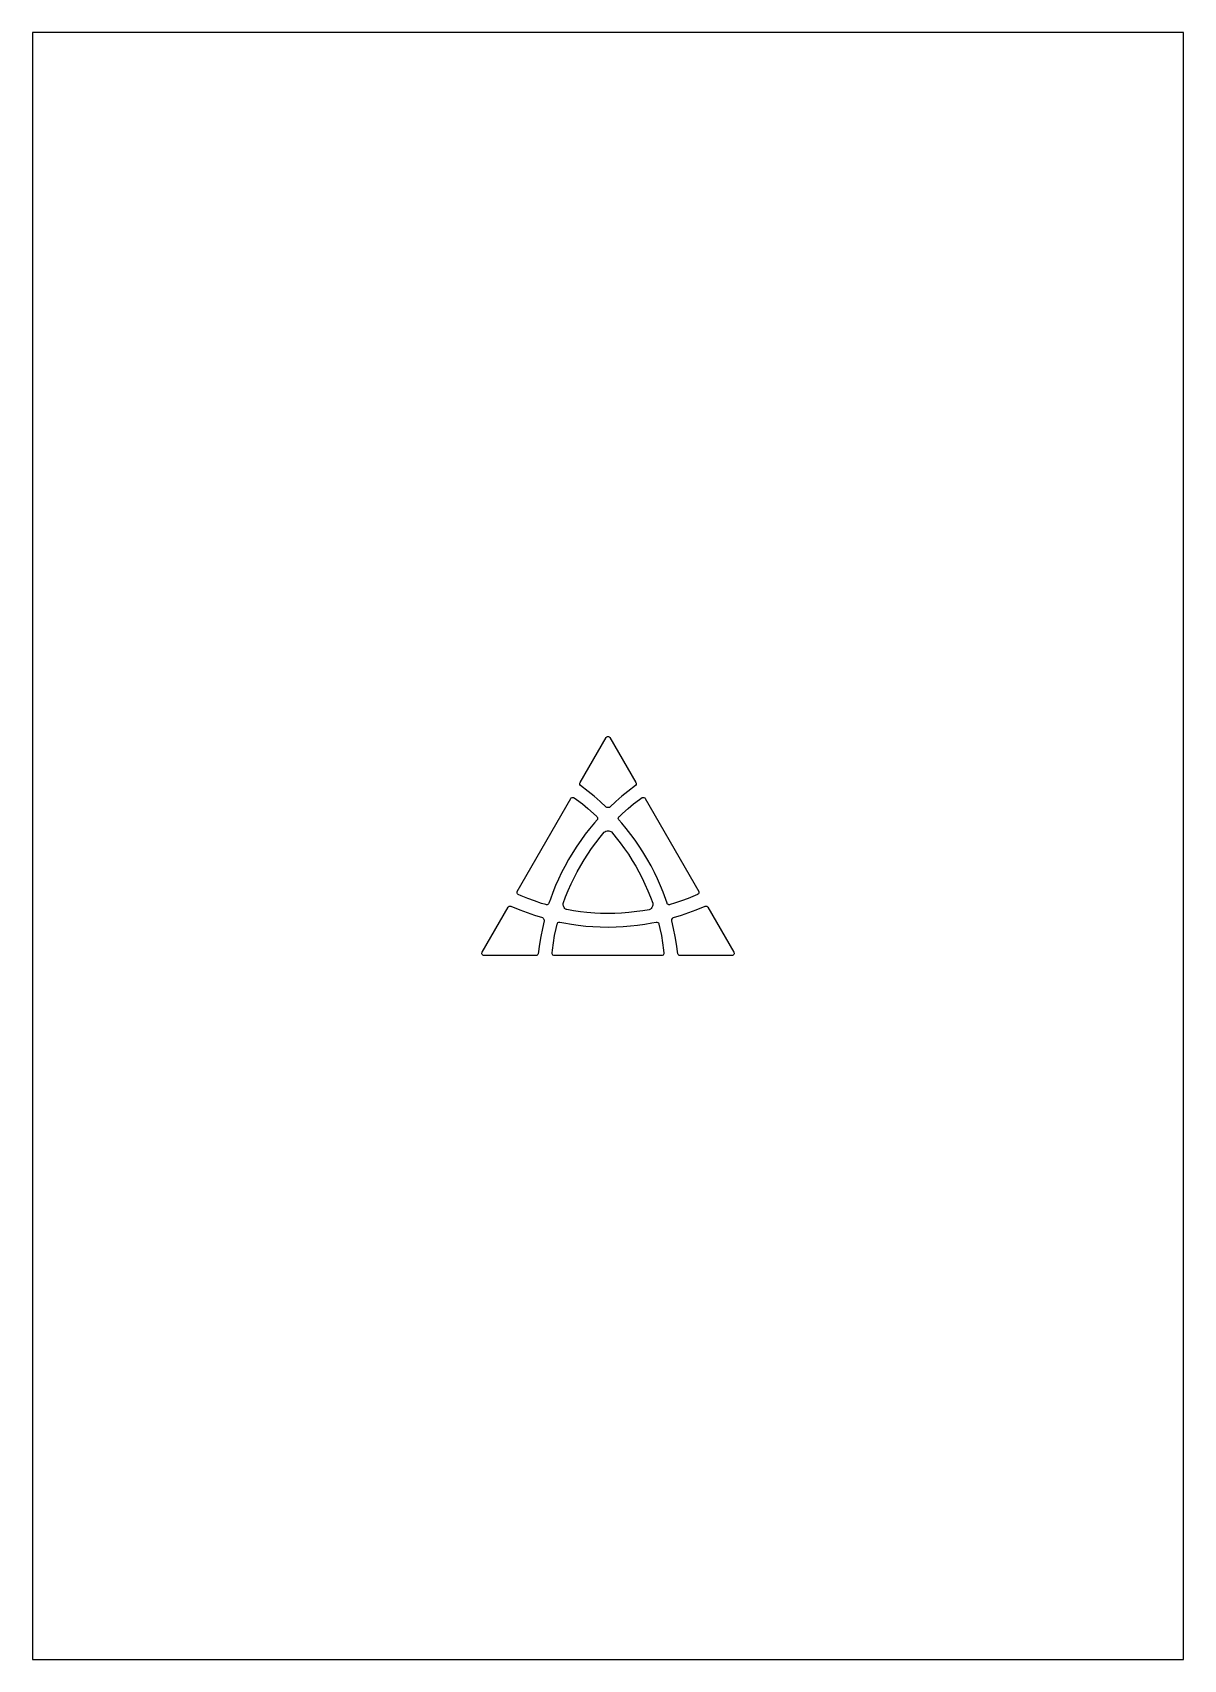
# Model space of a CAD drawing. Header units: millimetres. Extents: x 0 to 210, y 0 to 297.
import ezdxf

# ---------------------------------------------------------------- set-up
doc = ezdxf.new("R2010")
doc.units = ezdxf.units.MM

msp = doc.modelspace()

# ---------------------------------------------------------------- linework, layer by layer
at = {"layer": 'A4_FRAME_DELETE_BEFORE_CUTTING'}
msp.add_lwpolyline([(210, 0), (210, 297), (0, 297), (0, 0)], close=True, dxfattribs=at)
at = {"layer": 'CUT'}
for points in [[(104.88988, 155.527174), (104.793053, 155.542359), (104.659113, 155.609075), (103.583796, 156.61165), (102.48985, 157.572403), (101.394754, 158.477754), (99.979861, 159.569248), (99.887759, 159.701222), (99.85445, 159.857916), (99.867348, 159.961605), (99.909033, 160.062923), (104.651951, 168.277899), (104.717462, 168.363275), (104.800216, 168.426774), (104.896584, 168.466691), (105, 168.480306), (105.103416, 168.466691), (105.199784, 168.426774), (105.282538, 168.363275), (105.348049, 168.277899), (110.091, 160.062867), (110.132684, 159.961551), (110.145582, 159.857866), (110.112278, 159.701176), (110.020185, 159.569205), (108.604896, 158.477481), (107.509801, 157.572106), (106.415839, 156.611328), (105.338812, 155.607364), (105.254038, 155.558657), (105.160738, 155.53211)], [(94.234332, 138.053021), (94.156562, 137.914959), (94.036313, 137.819551), (93.887547, 137.776186), (93.75521, 137.782414), (93.628815, 137.806589), (92.882986, 138.033283), (91.611411, 138.462052), (90.367364, 138.925029), (89.131149, 139.427924), (88.589751, 139.674321), (88.510492, 139.737707), (88.425364, 139.869491), (88.400649, 139.965943), (88.41191, 140.122427), (88.452067, 140.218876), (98.245474, 157.181554), (98.308923, 157.264556), (98.438811, 157.35255), (98.534699, 157.379372), (98.689728, 157.371625), (98.833455, 157.304459), (99.25718, 156.998638), (100.324533, 156.169034), (101.346432, 155.324035), (102.335329, 154.453859), (102.937009, 153.886794), (103.018331, 153.792197), (103.071099, 153.710185), (103.107142, 153.608919), (103.108906, 153.451325), (103.074181, 153.34882), (103.012649, 153.257722), (102.524855, 152.709245), (101.632046, 151.640802), (100.841733, 150.630825), (100.034626, 149.533788), (99.297209, 148.460162), (98.572848, 147.334035), (97.7934, 146.026467), (97.103656, 144.781074), (96.520929, 143.648671), (95.949526, 142.447252), (95.434958, 141.275641), (94.928965, 140.016093), (94.47927, 138.792163)], [(106.987707, 153.256894), (106.907027, 153.393277), (106.884526, 153.545119), (106.921354, 153.695637), (106.992917, 153.80713), (107.077049, 153.904503), (107.646287, 154.437063), (108.653399, 155.323895), (109.676372, 156.169783), (110.73, 156.988929), (111.214085, 157.334595), (111.308608, 157.371543), (111.4653, 157.379373), (111.561189, 157.352551), (111.691077, 157.264557), (111.754526, 157.181555), (121.547933, 140.218877), (121.58809, 140.122428), (121.599351, 139.965944), (121.574635, 139.869492), (121.490411, 139.739107), (121.360381, 139.648218), (120.883669, 139.434172), (119.631534, 138.924619), (118.388795, 138.462128), (117.140751, 138.040806), (116.348819, 137.803268), (116.226234, 137.78014), (116.128826, 137.775448), (116.023106, 137.794866), (115.885743, 137.872136), (115.814333, 137.953461), (115.766206, 138.052298), (115.535108, 138.748979), (115.056214, 140.056395), (114.576705, 141.245815), (114.030196, 142.493309), (113.469117, 143.668743), (112.856043, 144.859122), (112.113381, 146.187928), (111.379711, 147.407961), (110.690384, 148.478818), (109.935626, 149.574377), (109.178265, 150.605812), (108.340461, 151.673788), (107.505354, 152.675201)], [(113.180215, 137.949593), (113.175195, 137.728584), (113.128652, 137.526638), (113.069077, 137.38239), (112.983665, 137.244065), (112.861991, 137.101876), (112.737067, 136.996397), (112.60293, 136.913171), (112.487594, 136.875276), (111.340746, 136.67635), (110.262481, 136.521804), (108.818972, 136.355423), (107.476173, 136.248934), (106.232726, 136.190984), (105.080566, 136.172951), (103.655612, 136.195965), (102.576339, 136.246459), (101.159312, 136.358023), (99.974951, 136.488184), (98.725695, 136.665053), (97.50245, 136.879268), (97.413871, 136.905386), (97.266215, 136.992341), (97.137935, 137.100555), (97.004049, 137.259925), (96.921185, 137.401675), (96.858402, 137.567422), (96.826036, 137.710323), (96.813753, 137.869066), (96.838611, 138.030433), (97.265675, 139.193753), (97.742509, 140.376782), (98.281805, 141.598035), (98.797306, 142.677432), (99.374917, 143.795506), (100.022127, 144.952331), (100.639773, 145.981092), (101.296703, 147.004755), (102.003582, 148.033969), (102.753719, 149.056589), (103.574665, 150.102819), (104.328392, 151.006486), (104.449606, 151.106126), (104.624867, 151.189839), (104.818093, 151.242126), (105.035083, 151.257519), (105.165935, 151.244452), (105.348903, 151.200154), (105.523561, 151.122947), (105.621181, 151.057747), (106.492079, 150.019951), (107.246054, 149.056845), (108.034044, 147.979172), (108.710882, 146.993282), (109.424798, 145.876542), (110.068975, 144.794596), (110.631542, 143.783548), (111.226814, 142.626945), (111.74683, 141.538066), (112.27293, 140.33909), (112.75297, 139.143039), (113.158398, 138.039295)], [(93.317126, 135.101109), (93.352389, 135.009663), (93.361581, 134.860309), (93.030984, 133.427769), (92.74592, 132.000008), (92.509412, 130.598951), (92.271596, 128.827871), (92.203355, 128.682122), (92.084308, 128.574928), (91.988063, 128.534253), (91.879476, 128.519694), (82.393639, 128.519694), (82.286946, 128.533741), (82.190577, 128.573658), (82.107824, 128.637157), (82.044325, 128.71991), (82.004408, 128.816278), (81.990793, 128.919694), (82.004408, 129.02311), (82.04559, 129.122533), (86.788541, 137.337565), (86.855441, 137.424322), (86.938785, 137.487335), (87.091135, 137.536838), (87.251472, 137.523068), (88.904577, 136.843253), (90.236203, 136.347561), (91.615241, 135.880551), (93.023214, 135.449801), (93.107782, 135.400738), (93.177423, 135.333211)], [(116.792994, 135.291843), (116.854558, 135.368105), (116.979306, 135.450742), (118.38522, 135.880707), (119.764229, 136.347715), (121.095834, 136.843421), (122.748542, 137.523006), (122.908886, 137.536782), (123.061241, 137.487282), (123.14459, 137.424268), (123.211492, 137.337508), (127.95441, 129.122533), (127.995592, 129.02311), (128.009207, 128.919694), (127.995592, 128.816278), (127.955675, 128.71991), (127.892176, 128.637157), (127.809423, 128.573658), (127.713054, 128.533741), (127.606361, 128.519694), (118.120459, 128.519694), (118.011875, 128.534253), (117.915632, 128.574925), (117.796587, 128.682112), (117.728343, 128.827853), (117.490527, 130.599391), (117.253996, 132.000459), (116.96892, 133.428246), (116.637974, 134.862961), (116.63818, 134.960731), (116.661839, 135.054805)], [(113.77796, 134.610211), (113.936411, 134.61189), (114.079161, 134.555456), (114.1911, 134.448303), (114.251874, 134.330582), (114.294135, 134.209034), (114.470727, 133.449779), (114.73519, 132.134179), (114.956263, 130.825315), (115.138851, 129.503273), (115.196164, 128.91121), (115.1809, 128.810877), (115.109335, 128.671262), (115.038163, 128.601631), (114.897014, 128.533142), (114.793408, 128.519694), (95.206594, 128.519694), (95.102987, 128.533142), (94.961838, 128.601631), (94.890666, 128.671262), (94.819861, 128.809395), (94.806164, 128.967448), (94.859151, 129.487316), (95.043932, 130.826473), (95.264774, 132.133962), (95.52392, 133.425461), (95.714172, 134.230063), (95.755435, 134.347789), (95.800075, 134.434494), (95.869752, 134.51634), (96.005351, 134.596664), (96.111486, 134.617845), (96.221145, 134.610106), (96.940037, 134.461902), (98.31174, 134.222928), (99.581562, 134.043485), (100.935178, 133.893029), (102.233673, 133.79122), (103.571109, 133.726968), (105.093219, 133.705731), (106.516634, 133.731091), (107.788687, 133.792637), (109.114848, 133.898497), (110.386777, 134.038673), (111.730574, 134.230245), (113.015376, 134.452762)]]:
    msp.add_lwpolyline(points, close=True, dxfattribs=at)

doc.saveas('drawing.dxf')
